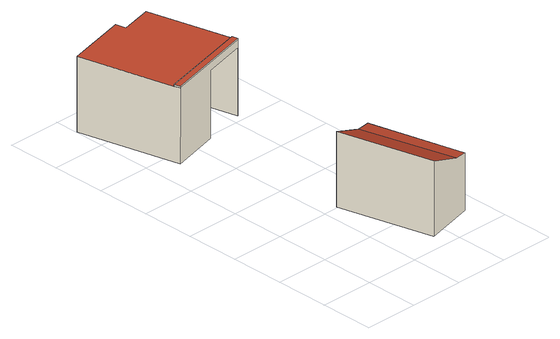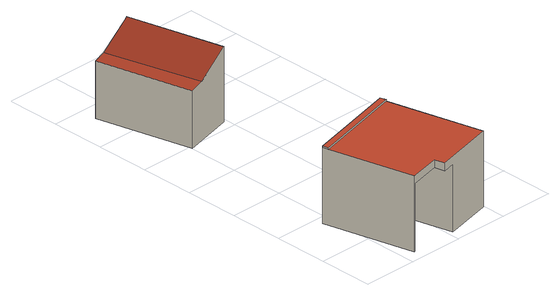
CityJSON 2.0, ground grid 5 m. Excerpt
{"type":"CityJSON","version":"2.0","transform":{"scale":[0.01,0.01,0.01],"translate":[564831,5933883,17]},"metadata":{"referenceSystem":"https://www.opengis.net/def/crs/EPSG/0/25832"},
"CityObjects":{
"building1":{"type":"Building","attributes":{"Grundfläche 2D":"42.786142","Grundhöhe NN":"18.243"},"geometry":[{"type":"Solid","lod":"3","boundaries":[[[[0,1,2,3,4]],[[5,2,1,6]],[[4,3,7,8]],[[6,1,0,4,8,9]],[[5,6,9,10]],[[7,3,2,5,10]],[[9,8,7,10]]]],"semantics":{"surfaces":[{"type":"RoofSurface"},{"type":"WallSurface"},{"type":"GroundSurface"}],"values":[[0,0,1,1,1,1,2]]}}]},
"building2":{"type":"Building","attributes":{"Grundfläche 2D":"44.398620","Grundhöhe NN":"17.766"},"children":["building2-1"],"geometry":[{"type":"Solid","lod":"3","boundaries":[[[[11,12,13,14,15,16,17,18]],[[14,13,12,19,20]],[[21,22,15,14,20,23]],[[24,25,26,17,16,27]],[[22,27,16,15]],[[11,18,17,26,28]],[[29,30,31,32,19,12,11,28]],[[25,24,30,29]],[[32,31,21,23]],[[25,29,28,26]],[[32,23,20,19]],[[22,21,31,30,24,27]]]],"semantics":{"surfaces":[{"type":"RoofSurface"},{"type":"WallSurface"},{"type":"GroundSurface"},{"type":"OuterCeilingSurface"}],"values":[[0,1,1,1,1,1,1,1,1,2,2,3]]}}]},
"building2-1":{"type":"BuildingInstallation","parents":["building2"],"geometry":[{"type":"MultiSurface","lod":"3","boundaries":[[[33,34,35,36]],[[36,35,13,18]],[[33,36,18,11]],[[34,33,11,12]],[[35,34,12,13]]],"semantics":{"surfaces":[{"type":"RoofSurface"},{"type":"WallSurface"}],"values":[0,1,1,1,1]}}]}
},
"vertices":[
[844,102,799],[1150,178,664],[918,1044,664],[591,962,814],[809,93,814],[1054,1078,650],[1272,209,650],[591,962,124],[809,93,124],[1272,209,124],[1054,1078,124],
[240,2357,770],[1094,2571,770],[1081,2627,770],[888,3396,770],[598,3325,770],[576,3420,770],[8,3282,770],[226,2413,770],[1094,2571,77],[888,3396,77],[882,3395,700],[598,3325,700],[882,3395,77],[457,3391,700],[457,3391,77],[8,3282,77],[576,3420,700],[240,2357,77],[688,2469,77],[688,2469,700],[1091,2570,700],[1091,2570,77],
[240,2357,784],[1094,2571,784],[1081,2627,784],[226,2413,784]
]}
